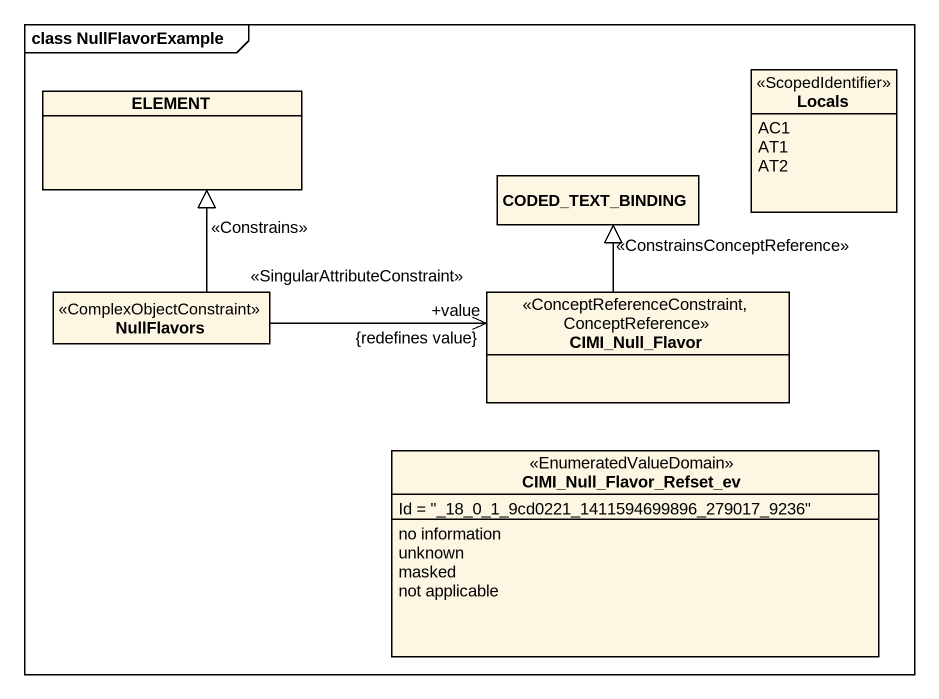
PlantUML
@startuml
mainframe class NullFlavorExample
hide circle
hide empty members
class ELEMENT
enum Locals <<ScopedIdentifier>> {
  AC1
  AT1
  AT2
}
class CODED_TEXT_BINDING
class NullFlavors <<ComplexObjectConstraint>>
class CIMI_Null_Flavor <<ConceptReferenceConstraint, ConceptReference>>
enum CIMI_Null_Flavor_Refset_ev <<EnumeratedValueDomain>> {
  Id = "_18_0_1_9cd0221_1411594699896_279017_9236"
  no information
  unknown
  masked
  not applicable
}
NullFlavors -up-|> ELEMENT : <<Constrains>>
NullFlavors -right-> "+value\n{redefines value}\n<<SingularAttributeConstraint>>" CIMI_Null_Flavor
CIMI_Null_Flavor -up-|> CODED_TEXT_BINDING : <<ConstrainsConceptReference>>
@enduml
